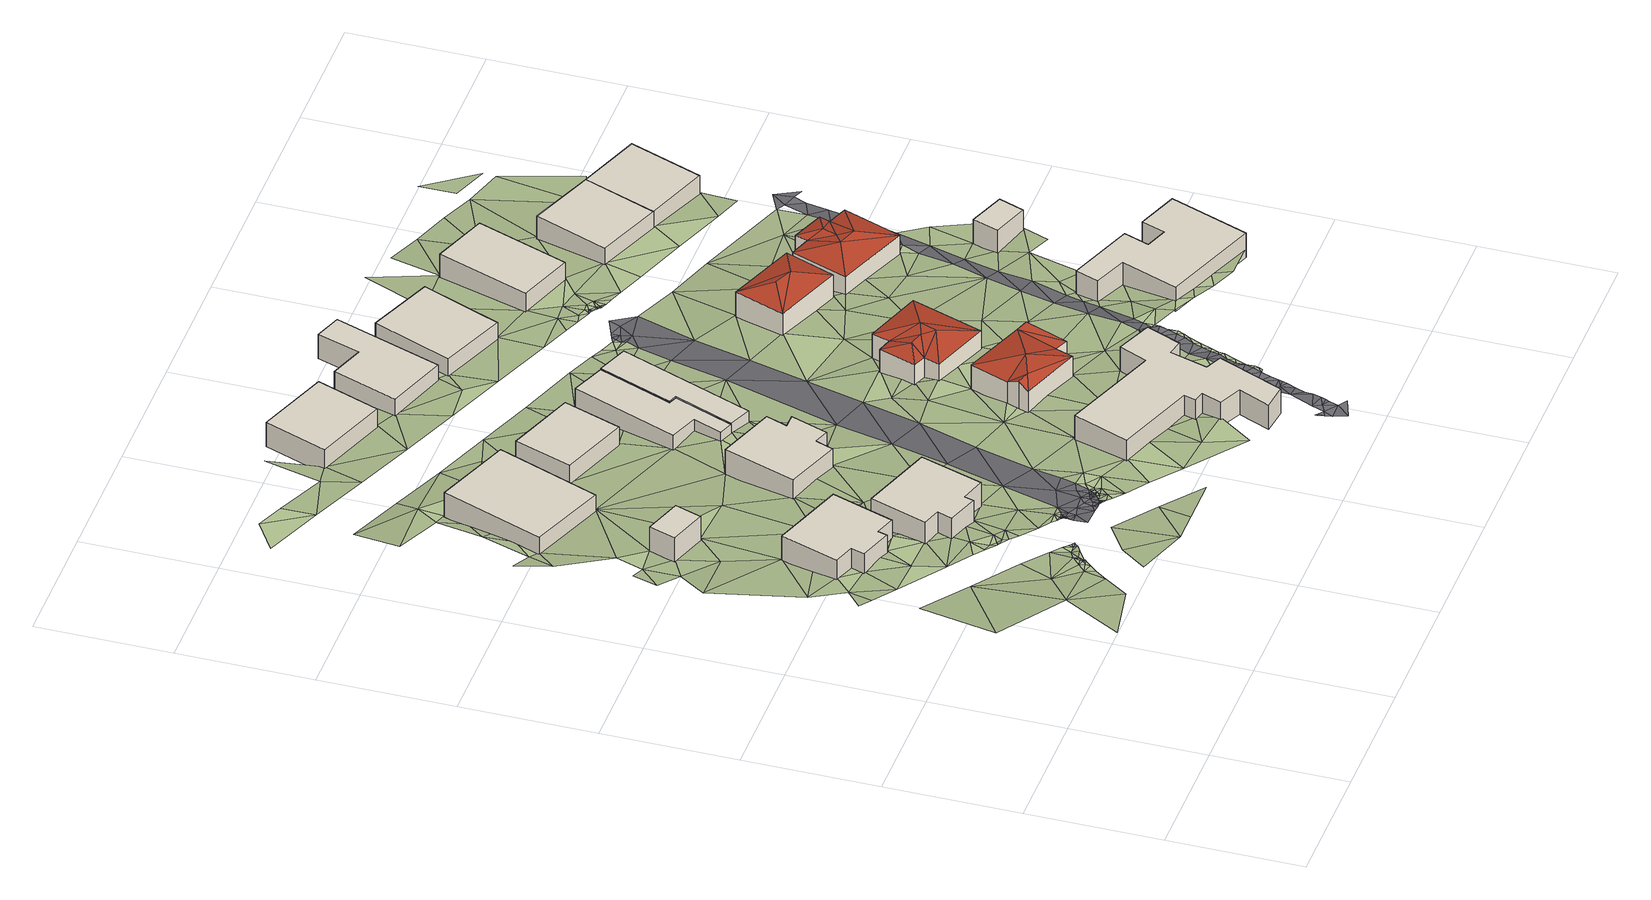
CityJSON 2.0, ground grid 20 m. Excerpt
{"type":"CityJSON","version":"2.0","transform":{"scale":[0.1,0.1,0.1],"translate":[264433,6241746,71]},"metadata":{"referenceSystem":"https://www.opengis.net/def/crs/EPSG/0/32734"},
"CityObjects":{
"building1":{"type":"Building","attributes":{"address":"23 Rhodes Avenue University Estate Cape Town","building":"house","building:levels":1,"building_height":4.1,"roof_height":85.2,"ground_height":80.8,"plus_code":"4FRW3F62+RHX"},"geometry":[{"type":"Solid","lod":"1","boundaries":[[[[0,1,2,3]],[[1,4,5,2]],[[4,6,7,5]],[[6,8,9,7]],[[8,10,11,9]],[[10,12,13,11]],[[12,14,15,13]],[[14,0,3,15]],[[3,2,5,7,9,11,13,15]],[[14,12,10,8,6,4,1,0]]]]}]},
"building2":{"type":"Building","attributes":{"building":"yes","building:levels":1,"building_height":4.1,"roof_height":83.6,"ground_height":79.1,"plus_code":"4FRW3F62+WH8"},"geometry":[{"type":"Solid","lod":"1","boundaries":[[[[16,17,18,19]],[[17,20,21,18]],[[20,22,23,21]],[[22,16,19,23]],[[19,18,21,23]],[[22,20,17,16]]]]}]},
"building3":{"type":"Building","attributes":{"address":"25 Rhodes Avenue University Estate Cape Town","building":"house","building:levels":1,"building_height":4.1,"roof_height":85.7,"ground_height":81.4,"plus_code":"4FRW3F62+RJ5"},"geometry":[{"type":"Solid","lod":"1","boundaries":[[[[24,25,26,27]],[[25,28,29,26]],[[28,30,31,29]],[[30,32,33,31]],[[32,34,35,33]],[[34,36,37,35]],[[36,38,39,37]],[[38,24,27,39]],[[27,26,29,31,33,35,37,39]],[[38,36,34,32,30,28,25,24]]]]}]},
"building4":{"type":"Building","attributes":{"address":"University Estate Cape Town","building":"house","building:levels":1,"building_height":4.1,"roof_height":81.1,"ground_height":76.1,"plus_code":"4FRW3F72+2J2"},"geometry":[{"type":"Solid","lod":"1","boundaries":[[[[40,41,42,43]],[[41,44,45,42]],[[44,46,47,45]],[[46,40,43,47]],[[43,42,45,47]],[[46,44,41,40]]]]}]},
"building5":{"type":"Building","attributes":{"address":"University Estate Cape Town","building":"house","building:levels":1,"building_height":4.1,"roof_height":83.9,"ground_height":78.6,"plus_code":"4FRW3F62+VMM"},"geometry":[{"type":"Solid","lod":"1","boundaries":[[[[48,49,50,51]],[[49,52,53,50]],[[52,54,55,53]],[[54,56,57,55]],[[56,58,59,57]],[[58,60,61,59]],[[60,62,63,61]],[[62,48,51,63]],[[51,50,53,55,57,59,61,63]],[[62,60,58,56,54,52,49,48]]]]}]},
"building6":{"type":"Building","attributes":{"address":"University Estate Cape Town","building":"house","building:levels":1,"building_height":4.1,"roof_height":80.8,"ground_height":75.8,"plus_code":"4FRW3F62+XMV"},"geometry":[{"type":"Solid","lod":"1","boundaries":[[[[64,65,66,67]],[[65,68,69,66]],[[68,70,71,69]],[[70,64,67,71]],[[67,66,69,71]],[[70,68,65,64]]]]}]},
"building7":{"type":"Building","attributes":{"address":"7 Beatty Road University Estate Cape Town","building":"house","building:levels":1,"building_height":4.1,"roof_height":87.1,"ground_height":82.3,"plus_code":"4FRW3F62+PQ7"},"geometry":[{"type":"Solid","lod":"1","boundaries":[[[[72,73,74,75]],[[73,76,77,74]],[[76,78,79,77]],[[78,80,81,79]],[[80,82,83,81]],[[82,84,85,83]],[[84,86,87,85]],[[86,88,89,87]],[[88,90,91,89]],[[90,92,93,91]],[[92,94,95,93]],[[94,96,97,95]],[[96,98,99,97]],[[98,100,101,99]],[[100,102,103,101]],[[102,72,75,103]],[[75,74,77,79,81,83,85,87,89,91,93,95,97,99,101,103]],[[102,100,98,96,94,92,90,88,86,84,82,80,78,76,73,72]]]]}]},
"building8":{"type":"Building","attributes":{"address":"University Estate Cape Town","building":"house","building:levels":1,"building_height":4.1,"roof_height":81,"ground_height":75.7,"plus_code":"4FRW3F62+XPC"},"geometry":[{"type":"Solid","lod":"1","boundaries":[[[[104,105,106,107]],[[105,108,109,106]],[[108,110,111,109]],[[110,112,113,111]],[[112,114,115,113]],[[114,116,117,115]],[[116,118,119,117]],[[118,104,107,119]],[[107,106,109,111,113,115,117,119]],[[118,116,114,112,110,108,105,104]]]]}]},
"building9":{"type":"Building","attributes":{"address":"33 Ritchie Street University Estate Cape Town","building":"house","building:levels":1,"building_height":4.1,"roof_height":77.9,"ground_height":72.8,"plus_code":"4FRW3F72+4M6"},"geometry":[{"type":"Solid","lod":"1","boundaries":[[[[120,121,122,123]],[[121,124,125,122]],[[124,126,127,125]],[[126,120,123,127]],[[123,122,125,127]],[[126,124,121,120]]]]}]},
"building10":{"type":"Building","attributes":{"address":"University Estate Cape Town","building":"house","building:levels":1,"building_height":4.1,"roof_height":80.9,"ground_height":75.9,"plus_code":"4FRW3F62+XPG"},"geometry":[{"type":"Solid","lod":"1","boundaries":[[[[128,129,130,131]],[[129,132,133,130]],[[132,134,135,133]],[[134,136,137,135]],[[136,138,139,137]],[[138,128,131,139]],[[131,130,133,135,137,139]],[[138,136,134,132,129,128]]]]}]},
"building11":{"type":"Building","attributes":{"address":"5 Beatty Road University Estate Cape Town","building":"house","building:levels":1,"building_height":4.1,"roof_height":85.4,"ground_height":80.6,"plus_code":"4FRW3F62+QQW"},"geometry":[{"type":"Solid","lod":"2","boundaries":[[[[140,141,142]],[[140,143,141]],[[141,143,144]],[[144,143,145]],[[144,145,146]],[[146,147,144]],[[144,147,141]],[[141,147,148]],[[141,148,142]],[[142,148,149]],[[142,149,150]],[[151,152,142,150]],[[152,153,140,142]],[[153,154,143,140]],[[154,155,145,143]],[[155,156,146,145]],[[156,157,147,146]],[[157,158,148,147]],[[158,159,149,148]],[[159,151,150,149]],[[159,158,157,156,155,154,153,152,151]]]],"semantics":{"surfaces":[{"type":"RoofSurface"},{"type":"WallSurface"},{"type":"GroundSurface"}],"values":[[0,0,0,0,0,0,0,0,0,0,0,1,1,1,1,1,1,1,1,1,2]]}}]},
"building12":{"type":"Building","attributes":{"address":"3 Beatty Road University Estate Cape Town","building":"house","building:levels":1,"building_height":4.1,"roof_height":83.6,"ground_height":78.9,"plus_code":"4FRW3F62+VQ5"},"geometry":[{"type":"Solid","lod":"2","boundaries":[[[[160,161,162]],[[160,162,163]],[[160,163,164]],[[161,165,162]],[[166,167,168]],[[166,168,169]],[[169,168,170]],[[167,171,168]],[[168,171,170]],[[164,169,160]],[[160,169,170]],[[160,170,161]],[[161,170,171]],[[161,171,165]],[[172,173,164,163]],[[173,174,169,164]],[[174,175,166,169]],[[175,176,167,166]],[[176,177,171,167]],[[177,178,165,171]],[[178,179,162,165]],[[179,172,163,162]],[[179,178,177,176,175,174,173,172]]]],"semantics":{"surfaces":[{"type":"RoofSurface"},{"type":"WallSurface"},{"type":"GroundSurface"}],"values":[[0,0,0,0,0,0,0,0,0,0,0,0,0,0,1,1,1,1,1,1,1,1,2]]}}]},
"building13":{"type":"Building","attributes":{"address":"35 Ritchie Street University Estate Cape Town","building":"house","building:levels":1,"building_height":4.1,"roof_height":77.8,"ground_height":72.4,"plus_code":"4FRW3F72+4P3"},"geometry":[{"type":"Solid","lod":"1","boundaries":[[[[180,181,182,183]],[[181,184,185,182]],[[184,186,187,185]],[[186,188,189,187]],[[188,190,191,189]],[[190,180,183,191]],[[183,182,185,187,189,191]],[[190,188,186,184,181,180]]]]}]},
"building14":{"type":"Building","attributes":{"address":"37 Ritchie Street University Estate Cape Town","building":"house","building:levels":1,"building_height":4.1,"roof_height":78,"ground_height":72.7,"plus_code":"4FRW3F72+3QM"},"geometry":[{"type":"Solid","lod":"1","boundaries":[[[[192,193,194,195]],[[193,196,197,194]],[[196,198,199,197]],[[198,192,195,199]],[[195,194,197,199]],[[198,196,193,192]]]]}]},
"building15":{"type":"Building","attributes":{"address":"1 Beatty Road University Estate Cape Town","building":"house","building:levels":1,"building_height":4.1,"roof_height":81.8,"ground_height":77.1,"plus_code":"4FRW3F62+WRG"},"geometry":[{"type":"Solid","lod":"2","boundaries":[[[[200,201,202]],[[200,202,203]],[[200,203,204]],[[201,205,203]],[[201,203,202]],[[204,203,205]],[[206,207,200,204]],[[207,208,201,200]],[[208,209,205,201]],[[209,206,204,205]],[[209,208,207,206]]]],"semantics":{"surfaces":[{"type":"RoofSurface"},{"type":"WallSurface"},{"type":"GroundSurface"}],"values":[[0,0,0,0,0,0,1,1,1,1,2]]}}]},
"building16":{"type":"Building","attributes":{"address":"4 Haig Road University Estate Cape Town","building":"house","building:levels":1,"building_height":4.1,"roof_height":84.9,"ground_height":79.8,"plus_code":"4FRW3F62+PWV"},"geometry":[{"type":"Solid","lod":"1","boundaries":[[[[210,211,212,213]],[[211,214,215,212]],[[214,216,217,215]],[[216,218,219,217]],[[218,220,221,219]],[[220,222,223,221]],[[222,224,225,223]],[[224,226,227,225]],[[226,228,229,227]],[[228,210,213,229]],[[213,212,215,217,219,221,223,225,227,229]],[[228,226,224,222,220,218,216,214,211,210]]]]}]},
"building17":{"type":"Building","attributes":{"address":"39 Hackney Lane University Estate Cape Town","building":"house","building:levels":1,"building_height":4.1,"roof_height":81.3,"ground_height":76.5,"plus_code":"4FRW3F62+WV4"},"geometry":[{"type":"Solid","lod":"2","boundaries":[[[[230,231,232]],[[232,231,233]],[[232,234,230]],[[233,231,235]],[[234,232,236]],[[237,238,233]],[[237,233,235]],[[233,238,232]],[[232,238,236]],[[239,240,241]],[[240,238,237]],[[240,237,241]],[[239,236,240]],[[240,236,238]],[[242,243,231,230]],[[243,244,235,231]],[[244,245,237,235]],[[245,246,241,237]],[[246,247,239,241]],[[247,248,236,239]],[[248,249,234,236]],[[249,242,230,234]],[[249,248,247,246,245,244,243,242]]]],"semantics":{"surfaces":[{"type":"RoofSurface"},{"type":"WallSurface"},{"type":"GroundSurface"}],"values":[[0,0,0,0,0,0,0,0,0,0,0,0,0,0,1,1,1,1,1,1,1,1,2]]}}]},
"building18":{"type":"Building","attributes":{"address":"39 Ritchie Street University Estate Cape Town","building":"house","building:levels":1,"building_height":4.1,"roof_height":77.8,"ground_height":72.9,"plus_code":"4FRW3F72+3R8"},"geometry":[{"type":"Solid","lod":"1","boundaries":[[[[250,251,252,253]],[[251,254,255,252]],[[254,256,257,255]],[[256,250,253,257]],[[253,252,255,257]],[[256,254,251,250]]]]}]},
"building19":{"type":"Building","attributes":{"building":"garage","building:levels":1,"building_height":4.1,"roof_height":82.5,"ground_height":78,"plus_code":"4FRW3F62+RWP"},"geometry":[{"type":"Solid","lod":"1","boundaries":[[[[258,259,260,261]],[[259,262,263,260]],[[262,264,265,263]],[[264,258,261,265]],[[261,260,263,265]],[[264,262,259,258]]]]}]},
"building20":{"type":"Building","attributes":{"address":"41 Ritchie Street University Estate Cape Town","building":"house","building:levels":1,"building_height":4.1,"roof_height":78.1,"ground_height":73.1,"plus_code":"4FRW3F72+2VQ"},"geometry":[{"type":"Solid","lod":"1","boundaries":[[[[266,267,268,269]],[[267,270,271,268]],[[270,272,273,271]],[[272,266,269,273]],[[269,268,271,273]],[[272,270,267,266]]]]}]},
"building21":{"type":"Building","attributes":{"address":"43 Ritchie Street University Estate Cape Town","building":"house","building:levels":1,"building_height":4.1,"roof_height":78.2,"ground_height":73.1,"plus_code":"4FRW3F72+2WG"},"geometry":[{"type":"Solid","lod":"1","boundaries":[[[[272,274,275,273]],[[274,276,277,275]],[[276,266,269,277]],[[266,272,273,269]],[[273,275,277,269]],[[266,276,274,272]]]]}]},
"terrain1":{"type":"TINRelief","geometry":[{"type":"CompositeSurface","lod":"1","boundaries":[[[278,279,280]],[[279,281,282]],[[282,281,283]],[[284,279,278]],[[285,286,287]],[[279,288,281]],[[284,289,279]],[[285,287,290]],[[279,289,288]],[[285,291,292]],[[290,293,285]],[[289,284,294]],[[288,295,281]],[[288,289,296]],[[291,285,293]],[[297,292,291]],[[298,289,294]],[[292,299,300]],[[289,298,301]],[[289,301,296]],[[290,302,293]],[[296,303,288]],[[290,304,302]],[[305,301,298]],[[306,296,301]],[[307,296,306]],[[292,297,299]],[[301,305,306]],[[293,308,291]],[[296,307,303]],[[305,309,306]],[[303,310,288]],[[295,288,310]],[[311,307,306]],[[312,306,309]],[[311,306,312]],[[303,307,311]],[[313,311,312]],[[303,311,314]],[[314,311,313]],[[293,302,315]],[[300,316,317]],[[313,318,314]],[[319,320,317]],[[319,321,320]],[[314,322,303]],[[323,324,325]],[[316,300,299]],[[310,303,322]],[[322,314,318]],[[326,302,304]],[[315,302,327]],[[304,328,329]],[[322,318,330]],[[310,322,331]],[[317,332,319]],[[322,330,333]],[[327,302,326]],[[333,331,322]],[[332,317,316]],[[329,328,334]],[[335,333,330]],[[336,331,333]],[[329,337,304]],[[338,336,333]],[[326,304,337]],[[338,333,335]],[[334,339,340]],[[334,340,329]],[[335,341,338]],[[342,325,324]],[[340,339,343]],[[339,344,343]],[[345,327,346]],[[16,319,332]],[[347,343,344]],[[344,348,347]],[[319,16,349]],[[326,346,327]],[[340,343,350]],[[329,340,350]],[[299,351,316]],[[352,353,354]],[[350,343,347]],[[355,347,348]],[[316,351,332]],[[356,353,349]],[[355,348,357]],[[347,355,350]],[[326,337,358]],[[346,326,359]],[[337,329,360]],[[353,356,354]],[[360,329,350]],[[357,361,355]],[[362,351,299]],[[342,324,363]],[[359,364,346]],[[365,363,324]],[[355,366,350]],[[350,366,360]],[[354,356,367]],[[368,369,361]],[[359,24,364]],[[370,355,361]],[[371,369,368]],[[371,372,373]],[[372,374,373]],[[374,375,376]],[[373,374,376]],[[375,377,376]],[[373,376,377]],[[369,371,373]],[[378,377,375]],[[378,373,377]],[[379,349,16]],[[380,354,367]],[[378,381,373]],[[366,355,370]],[[370,361,369]],[[24,382,364]],[[373,381,369]],[[356,349,379]],[[369,381,383]],[[383,384,369]],[[362,385,351]],[[370,369,384]],[[386,387,366]],[[367,388,380]],[[379,16,389]],[[390,363,365]],[[370,386,366]],[[391,382,24]],[[385,389,351]],[[392,393,394]],[[395,392,394]],[[396,395,394]],[[391,397,382]],[[398,396,399]],[[396,398,395]],[[397,400,362]],[[395,398,401]],[[399,402,398]],[[401,398,403]],[[403,398,402]],[[380,388,404]],[[403,402,405]],[[402,406,405]],[[407,370,384]],[[408,403,409]],[[409,403,405]],[[406,410,405]],[[400,385,362]],[[404,411,380]],[[412,413,414]],[[408,409,415]],[[386,370,407]],[[405,416,409]],[[417,415,409]],[[417,418,415]],[[409,416,417]],[[379,389,385]],[[391,400,397]],[[391,24,38]],[[419,405,410]],[[413,411,414]],[[418,417,420]],[[416,405,419]],[[417,421,420]],[[421,417,422]],[[419,417,416]],[[423,421,422]],[[422,417,419]],[[423,422,424]],[[425,426,427]],[[424,422,428]],[[419,428,422]],[[428,429,424]],[[411,404,430]],[[431,419,410]],[[429,432,424]],[[431,410,433]],[[407,38,386]],[[431,428,419]],[[428,431,429]],[[414,411,430]],[[429,434,432]],[[400,391,435]],[[434,429,431]],[[412,414,436]],[[434,437,432]],[[438,425,427]],[[433,439,431]],[[48,379,385]],[[400,48,385]],[[440,439,433]],[[38,441,391]],[[442,437,434]],[[439,434,431]],[[443,414,430]],[[38,407,444]],[[435,391,441]],[[445,446,379]],[[427,447,438]],[[448,439,440]],[[442,434,449]],[[434,439,449]],[[450,436,414]],[[451,452,440]],[[448,440,452]],[[443,450,414]],[[444,453,38]],[[445,379,454]],[[379,48,454]],[[447,427,455]],[[38,453,441]],[[64,446,445]],[[46,446,64]],[[456,441,457]],[[458,448,452]],[[459,460,442]],[[459,442,449]],[[461,452,451]],[[462,443,46]],[[441,453,457]],[[443,462,450]],[[48,463,464]],[[447,455,465]],[[458,452,466]],[[464,454,48]],[[466,452,461]],[[454,467,445]],[[462,46,64]],[[468,447,465]],[[455,469,465]],[[466,470,458]],[[471,457,453]],[[472,473,474]],[[475,460,459]],[[476,463,474]],[[476,464,463]],[[466,461,477]],[[478,459,449]],[[457,471,473]],[[479,450,462]],[[478,449,480]],[[462,64,479]],[[464,481,454]],[[473,482,474]],[[454,483,467]],[[482,476,474]],[[473,471,482]],[[478,484,459]],[[485,479,64]],[[486,475,459]],[[459,484,487]],[[488,465,469]],[[485,467,483]],[[478,480,489]],[[459,487,153]],[[459,153,486]],[[486,490,475]],[[491,475,490]],[[489,480,492]],[[485,483,105]],[[493,100,480]],[[488,469,494]],[[495,479,485]],[[496,497,498]],[[499,482,471]],[[494,469,500]],[[497,496,501]],[[100,492,480]],[[490,486,502]],[[503,486,153]],[[105,495,485]],[[504,501,505]],[[482,499,506]],[[504,505,507]],[[503,502,486]],[[508,501,496]],[[491,490,509]],[[510,511,512]],[[513,490,502]],[[511,510,514]],[[515,501,508]],[[514,510,516]],[[501,515,505]],[[506,499,517]],[[518,514,516]],[[488,494,519]],[[503,153,520]],[[503,521,502]],[[513,509,490]],[[522,518,516]],[[509,523,491]],[[522,524,518]],[[525,494,500]],[[519,526,488]],[[527,492,528]],[[524,522,529]],[[530,492,100]],[[531,524,529]],[[532,505,515]],[[105,533,495]],[[153,152,520]],[[499,534,517]],[[535,531,529]],[[533,105,536]],[[530,528,492]],[[535,537,531]],[[100,538,530]],[[539,505,532]],[[500,540,525]],[[505,539,538]],[[537,535,541]],[[541,542,537]],[[494,525,543]],[[173,523,509]],[[519,544,526]],[[542,541,545]],[[530,546,528]],[[545,547,542]],[[509,548,173]],[[547,545,549]],[[499,550,534]],[[551,520,152]],[[138,533,536]],[[552,538,539]],[[549,553,547]],[[538,554,530]],[[555,553,549]],[[534,550,138]],[[525,540,556]],[[553,555,557]],[[554,538,552]],[[525,556,543]],[[523,173,558]],[[559,152,151]],[[557,555,560]],[[551,152,559]],[[561,557,560]],[[562,561,560]],[[563,523,564]],[[562,565,561]],[[546,530,566]],[[554,567,530]],[[533,138,568]],[[151,546,569]],[[565,562,570]],[[543,556,571]],[[523,558,564]],[[572,565,570]],[[573,558,173]],[[571,574,543]],[[559,151,569]],[[575,138,550]],[[559,576,551]],[[577,572,570]],[[566,530,567]],[[578,572,577]],[[568,138,579]],[[580,556,540]],[[569,546,566]],[[577,581,578]],[[138,575,579]],[[582,574,571]],[[569,576,559]],[[576,583,551]],[[558,573,583]],[[574,582,584]],[[585,581,577]],[[540,586,580]],[[579,587,568]],[[581,585,588]],[[577,589,585]],[[590,563,564]],[[575,591,579]],[[563,590,592]],[[587,579,593]],[[594,579,591]],[[584,582,198]],[[593,579,594]],[[588,585,595]],[[596,564,558]],[[597,558,583]],[[585,589,598]],[[566,599,569]],[[593,594,600]],[[601,588,595]],[[198,180,584]],[[602,598,589]],[[569,603,576]],[[598,595,585]],[[596,558,597]],[[595,604,601]],[[604,605,601]],[[586,606,580]],[[599,603,569]],[[607,583,576]],[[602,608,598]],[[606,586,609]],[[597,583,610]],[[611,605,604]],[[612,595,598]],[[608,602,613]],[[605,611,614]],[[612,604,595]],[[615,606,609]],[[590,616,592]],[[597,617,596]],[[607,610,583]],[[607,576,603]],[[606,618,580]],[[592,616,619]],[[610,620,597]],[[621,614,611]],[[622,608,613]],[[615,623,606]],[[623,615,624]],[[597,620,617]],[[625,580,618]],[[626,614,621]],[[622,613,627]],[[628,623,624]],[[606,623,629]],[[630,631,624]],[[624,631,628]],[[631,630,632]],[[611,633,621]],[[631,632,634]],[[628,629,623]],[[629,618,606]],[[634,635,631]],[[634,636,635]],[[616,590,637]],[[617,620,638]],[[636,639,635]],[[640,628,631]],[[641,642,639]],[[633,611,643]],[[642,641,644]],[[645,620,610]],[[642,635,639]],[[644,641,646]],[[638,647,617]],[[631,635,640]],[[644,648,642]],[[642,648,635]],[[646,648,644]],[[628,640,629]],[[648,646,649]],[[648,649,650]],[[635,648,651]],[[640,635,651]],[[651,648,650]],[[652,610,607]],[[652,645,610]],[[653,647,638]],[[654,651,650]],[[647,653,655]],[[629,640,656]],[[627,657,622]],[[640,651,656]],[[621,658,626]],[[654,659,651]],[[660,655,653]],[[643,661,633]],[[618,629,662]],[[658,621,633]],[[656,651,659]],[[626,658,663]],[[607,664,652]],[[625,618,665]],[[660,653,666]],[[662,629,656]],[[643,667,661]],[[668,637,206]],[[666,206,660]],[[616,637,669]],[[670,645,652]],[[206,666,668]],[[671,672,667]],[[659,673,656]],[[671,674,672]],[[637,668,669]],[[664,675,652]],[[667,676,661]],[[677,678,663]],[[658,677,663]],[[679,673,659]],[[665,680,625]],[[666,681,668]],[[662,656,673]],[[652,675,670]],[[681,666,682]],[[676,667,672]],[[678,677,258]],[[683,677,658]],[[684,678,258]],[[670,675,685]],[[683,658,686]],[[687,673,679]],[[668,681,688]],[[688,669,668]],[[670,685,689]],[[689,690,670]],[[691,662,673]],[[688,681,692]],[[258,693,684]],[[684,693,694]],[[246,695,696]],[[246,688,692]],[[691,251,662]],[[697,690,689]],[[698,693,258]],[[673,687,699]],[[665,700,701]],[[690,697,696]],[[700,665,251]],[[696,702,246]],[[669,688,703]],[[688,246,702]],[[696,697,702]],[[704,699,687]],[[705,688,702]],[[703,688,705]],[[700,251,706]],[[707,251,691]],[[704,708,699]],[[706,251,707]],[[691,266,707]],[[709,708,704]],[[707,266,710]],[[711,710,266]],[[712,713,714]]]}]},
"road1":{"type":"Road","attributes":{"highway":"residential","name":"Beatty Road","surface":"asphalt","lanes":2,"width":5.5},"geometry":[{"type":"MultiSurface","lod":"1","boundaries":[[[715,415,418]],[[715,418,716]],[[716,418,420]],[[424,717,423]],[[717,716,421]],[[718,717,424]],[[716,719,715]],[[720,721,722]],[[723,724,725]],[[491,453,475]],[[523,499,471]],[[726,593,600]],[[727,728,729]],[[491,471,453]],[[619,730,592]],[[731,732,733]],[[475,453,444]],[[727,726,728]],[[432,718,424]],[[721,720,392]],[[523,471,491]],[[407,460,444]],[[715,408,415]],[[732,734,735]],[[731,733,736]],[[737,724,723]],[[737,723,738]],[[738,739,737]],[[721,392,395]],[[378,375,738]],[[723,725,734]],[[736,721,731]],[[722,721,736]],[[401,403,740]],[[395,401,721]],[[741,403,408]],[[721,740,731]],[[734,742,735]],[[725,742,734]],[[723,734,743]],[[739,738,375]],[[723,378,738]],[[381,378,723]],[[717,719,716]],[[721,401,740]],[[715,719,741]],[[408,715,741]],[[420,421,716]],[[717,421,423]],[[740,403,741]],[[381,743,383]],[[432,437,744]],[[743,734,745]],[[740,741,746]],[[723,743,381]],[[731,745,732]],[[746,731,740]],[[600,594,728]],[[499,563,550]],[[460,407,442]],[[747,719,717]],[[744,384,747]],[[745,731,746]],[[384,383,743]],[[728,726,600]],[[575,592,730]],[[729,730,619]],[[594,730,728]],[[744,747,718]],[[718,432,744]],[[719,747,741]],[[734,732,745]],[[730,594,591]],[[727,729,748]],[[747,746,741]],[[717,718,747]],[[744,442,407]],[[745,747,384]],[[591,575,730]],[[592,575,550]],[[747,745,746]],[[384,743,745]],[[730,729,728]],[[619,748,729]],[[442,744,437]],[[407,384,744]],[[550,563,592]],[[475,444,460]],[[563,499,523]]]}]},
"road2":{"type":"Road","attributes":{"highway":"service","name":"Hackney Lane","surface":"asphalt","lanes":1,"width":2.2},"geometry":[{"type":"MultiSurface","lod":"1","boundaries":[[[749,750,751]],[[752,753,754]],[[754,753,755]],[[756,753,752]],[[599,614,626]],[[601,567,588]],[[703,757,758]],[[758,759,760]],[[759,758,757]],[[705,702,761]],[[511,498,762]],[[603,599,626]],[[603,663,607]],[[763,753,764]],[[553,532,547]],[[689,694,765]],[[766,757,705]],[[601,566,567]],[[511,496,498]],[[767,768,769]],[[553,539,532]],[[689,765,697]],[[678,607,663]],[[566,605,599]],[[578,554,572]],[[770,767,771]],[[537,515,531]],[[664,678,684]],[[567,554,581]],[[772,773,768]],[[496,518,508]],[[770,768,767]],[[771,774,770]],[[508,518,524]],[[496,511,514]],[[539,561,552]],[[532,515,542]],[[768,773,769]],[[755,775,754]],[[776,777,763]],[[763,777,772]],[[762,498,778]],[[775,755,751]],[[772,777,773]],[[498,779,778]],[[751,750,775]],[[763,764,776]],[[552,572,554]],[[588,567,581]],[[508,531,515]],[[539,553,557]],[[779,770,778]],[[772,755,763]],[[753,763,755]],[[778,770,774]],[[770,779,768]],[[552,561,565]],[[547,532,542]],[[614,599,605]],[[531,508,524]],[[572,552,565]],[[581,554,578]],[[542,515,537]],[[518,496,514]],[[561,539,557]],[[702,765,761]],[[766,705,761]],[[694,685,684]],[[765,702,697]],[[757,766,759]],[[663,603,626]],[[684,675,664]],[[607,678,664]],[[675,684,685]],[[605,566,601]],[[685,694,689]]]}]}
},
"vertices":[
[127,644,98],[96,557,98],[96,557,139],[127,644,139],[128,546,98],[128,546,139],[121,526,98],[121,526,139],[171,509,98],[171,509,139],[175,523,98],[175,523,139],[205,513,98],[205,513,139],[237,606,98],[237,606,139],
[114,827,81],[100,787,81],[100,787,122],[114,827,122],[157,768,81],[157,768,122],[171,808,81],[171,808,122],
[235,552,104],[206,466,104],[206,466,145],[235,552,145],[233,457,104],[233,457,145],[225,435,104],[225,435,145],[273,419,104],[273,419,145],[277,433,104],[277,433,145],[314,421,104],[314,421,145],[345,515,104],[345,515,145],
[143,1126,51],[85,974,51],[85,974,92],[143,1126,92],[199,930,51],[199,930,92],[258,1083,51],[258,1083,92],
[317,784,76],[279,676,76],[279,676,117],[317,784,117],[362,646,76],[362,646,117],[372,673,76],[372,673,117],[395,665,76],[395,665,117],[415,721,76],[415,721,117],[393,721,76],[393,721,117],[405,753,76],[405,753,117],
[286,1070,48],[255,984,48],[255,984,89],[286,1070,89],[358,947,48],[358,947,89],[389,1033,48],[389,1033,89],
[485,343,113],[452,259,113],[452,259,154],[485,343,154],[572,216,113],[572,216,154],[567,198,113],[567,198,154],[583,194,113],[583,194,154],[572,164,113],[572,164,154],[606,148,113],[606,148,154],[585,100,113],[585,100,154],[625,96,113],[625,96,154],[667,195,113],[667,195,154],[642,206,113],[642,206,154],[659,262,113],[659,262,154],[682,257,113],[682,257,154],[704,309,113],[704,309,154],[650,331,113],[650,331,154],[631,289,113],[631,289,154],
[475,1010,47],[424,1030,47],[424,1030,88],[475,1010,88],[363,872,47],[363,872,88],[406,856,47],[406,856,88],[389,813,47],[389,813,88],[410,805,47],[410,805,88],[445,894,47],[445,894,88],[432,899,47],[432,899,88],
[372,1376,18],[263,1416,18],[263,1416,59],[372,1376,59],[228,1322,18],[228,1322,59],[337,1282,18],[337,1282,59],
[475,1010,49],[432,899,49],[432,899,90],[475,1010,90],[445,894,49],[445,894,90],[410,805,49],[410,805,90],[444,791,49],[444,791,90],[522,992,49],[522,992,90],
[573,517,137],[602,449,150],[667,482,137],[551,459,137],[563,435,147],[544,441,147],[539,426,137],[632,392,137],[641,418,137],[662,410,137],[687,475,137],[687,475,96],[667,482,96],[573,517,96],[551,459,96],[544,441,96],[539,426,96],[632,392,96],[641,418,96],[662,410,96],
[648,613,133],[639,587,133],[671,534,120],[709,642,120],[621,672,120],[582,565,120],[590,652,120],[571,596,120],[605,611,130],[612,645,120],[626,605,130],[590,589,120],[709,642,79],[621,672,79],[612,645,79],[590,652,79],[571,596,79],[590,589,79],[582,565,79],[671,534,79],
[518,1396,14],[478,1410,14],[478,1410,55],[518,1396,55],[456,1346,14],[456,1346,55],[405,1364,14],[405,1364,55],[370,1267,14],[370,1267,55],[461,1235,14],[461,1235,55],
[474,1225,17],[572,1186,17],[572,1186,58],[474,1225,58],[620,1304,17],[620,1304,58],[522,1343,17],[522,1343,58],
[678,883,102],[650,808,102],[699,833,115],[728,821,115],[783,844,102],[754,769,102],[783,844,61],[678,883,61],[650,808,61],[754,769,61],
[977,256,88],[1021,374,88],[1021,374,129],[977,256,129],[959,397,88],[959,397,129],[946,362,88],[946,362,129],[913,374,88],[913,374,129],[927,412,88],[927,412,129],[827,449,88],[827,449,129],[814,414,88],[814,414,129],[864,395,88],[864,395,129],[832,310,88],[832,310,129],
[763,754,96],[874,713,96],[819,779,109],[848,769,109],[794,839,96],[906,801,96],[825,828,96],[875,812,96],[836,790,106],[831,847,96],[845,812,106],[881,828,96],[763,754,55],[874,713,55],[906,801,55],[875,812,55],[881,828,55],[831,847,55],[825,828,55],[794,839,55],
[726,1139,19],[776,1276,19],[776,1276,60],[726,1139,60],[693,1306,19],[693,1306,60],[643,1169,19],[643,1169,60],
[919,623,70],[905,584,70],[905,584,111],[919,623,111],[959,565,70],[959,565,111],[973,603,70],[973,603,111],
[910,1168,21],[811,1206,21],[811,1206,62],[910,1168,62],[769,1097,21],[769,1097,62],[868,1059,21],[868,1059,62],
[964,1024,21],[964,1024,62],[1005,1133,21],[1005,1133,62],
[139,162,141],[105,235,139],[41,143,150],[123,376,117],[7,303,138],[57,427,115],[173,201,133],[69,531,110],[39,508,114],[56,495,114],[161,274,125],[184,235,130],[90,470,114],[96,557,110],[46,582,107],[121,526,109],[190,220,130],[189,326,119],[196,246,130],[109,594,105],[199,230,130],[127,644,99],[27,724,96],[200,238,130],[146,467,114],[209,258,130],[156,420,116],[207,239,130],[205,243,130],[206,247,130],[128,546,109],[209,241,130],[223,296,121],[210,247,130],[211,243,126],[213,244,126],[217,253,126],[152,516,114],[112,726,88],[67,768,85],[232,256,126],[71,823,82],[37,792,86],[50,830,84],[231,268,121],[210,159,136],[288,132,137],[246,200,130],[206,466,112],[171,509,112],[190,394,118],[218,407,117],[241,262,126],[238,283,121],[100,787,85],[243,269,121],[206,382,118],[250,268,121],[245,276,121],[225,435,114],[249,273,121],[223,369,117],[218,379,117],[253,270,121],[297,232,124],[227,372,117],[225,368,117],[175,523,107],[205,513,112],[233,366,119],[236,358,119],[85,864,82],[243,381,117],[157,768,85],[39,996,72],[51,943,74],[72,984,66],[257,369,117],[85,974,66],[248,347,119],[233,457,114],[219,504,109],[254,425,114],[271,327,120],[200,619,98],[358,184,126],[218,550,104],[341,134,133],[273,419,111],[99,1011,66],[286,314,122],[305,315,122],[312,368,112],[293,307,122],[297,304,122],[300,306,122],[299,302,122],[301,301,122],[300,302,122],[302,303,122],[304,303,122],[199,930,67],[99,1058,64],[307,305,122],[231,587,100],[314,309,121],[326,317,118],[238,763,84],[314,421,108],[277,433,111],[114,1048,62],[171,808,84],[419,136,126],[285,578,97],[347,264,123],[346,263,123],[347,262,123],[349,265,123],[348,262,123],[237,606,100],[351,263,123],[350,260,123],[279,676,88],[351,266,121],[354,257,123],[355,269,121],[129,1089,57],[369,260,122],[362,251,122],[361,406,109],[364,274,119],[368,271,119],[378,238,122],[126,1132,52],[78,1234,43],[50,1160,60],[148,1165,52],[366,276,119],[372,271,119],[373,276,119],[368,278,119],[383,273,119],[370,280,119],[372,283,119],[377,281,119],[374,285,119],[375,288,119],[65,1363,41],[17,1332,41],[108,1296,41],[381,283,119],[386,297,119],[143,1126,52],[409,281,119],[384,310,119],[409,214,124],[409,307,119],[325,660,91],[165,1200,41],[393,333,116],[107,1346,41],[452,259,123],[453,179,124],[362,646,89],[410,379,109],[218,1098,51],[396,495,101],[255,984,61],[228,1006,61],[189,1316,35],[497,243,124],[485,343,116],[252,1167,38],[536,112,127],[513,172,127],[431,584,90],[363,872,66],[200,1261,38],[372,673,86],[395,665,89],[535,229,122],[503,448,105],[446,470,99],[572,164,128],[291,1120,40],[367,766,76],[389,813,76],[228,1322,30],[567,198,124],[358,947,61],[222,1405,26],[291,1225,36],[572,216,124],[465,673,78],[393,721,81],[415,721,78],[405,753,81],[482,561,93],[410,805,76],[583,194,124],[539,426,104],[339,1133,39],[558,316,118],[406,856,72],[444,791,73],[394,951,59],[544,441,104],[389,1033,50],[532,565,95],[551,459,104],[337,1282,31],[576,412,108],[538,618,83],[517,652,83],[632,392,106],[631,289,116],[370,1267,30],[425,1099,40],[682,172,120],[646,145,125],[672,145,121],[535,851,63],[382,1190,36],[667,195,120],[571,596,90],[582,565,96],[642,206,123],[682,257,120],[464,842,67],[659,262,120],[693,199,120],[590,652,85],[704,152,121],[695,145,121],[701,146,121],[577,615,90],[701,159,121],[703,226,120],[706,158,121],[483,892,64],[706,172,120],[391,1326,26],[620,552,94],[590,589,90],[711,171,116],[553,743,72],[711,186,116],[441,1195,36],[372,1376,20],[641,418,103],[662,410,104],[718,189,116],[699,368,104],[716,200,116],[713,253,115],[512,1065,43],[503,942,58],[726,208,116],[475,1010,51],[722,213,116],[704,309,118],[724,280,117],[473,1154,37],[729,217,115],[727,227,115],[461,1235,32],[405,1364,26],[733,227,115],[673,438,100],[732,241,115],[612,645,85],[740,245,115],[570,940,51],[671,534,92],[734,307,117],[737,254,115],[745,335,114],[748,264,115],[474,1225,32],[743,268,117],[660,724,71],[688,507,96],[751,273,117],[748,282,117],[755,282,117],[588,834,62],[650,808,69],[753,295,117],[776,416,101],[755,362,114],[555,1048,43],[743,490,94],[763,301,110],[489,1262,32],[758,309,117],[659,659,85],[475,1275,25],[590,992,46],[732,552,90],[770,320,108],[764,323,108],[582,1022,41],[572,1186,33],[769,336,108],[504,1299,25],[709,642,84],[490,1315,25],[804,330,108],[565,1119,36],[577,1040,41],[774,350,108],[807,303,110],[678,883,63],[598,1011,46],[624,924,50],[599,1032,41],[601,1020,41],[824,370,97],[717,783,67],[723,742,71],[832,310,109],[797,470,92],[605,1029,41],[795,405,101],[843,287,109],[818,524,85],[814,414,97],[806,432,96],[635,1121,35],[839,579,79],[868,296,106],[610,1101,37],[762,693,75],[827,449,93],[864,395,94],[880,271,106],[816,459,93],[633,1092,37],[732,989,40],[754,769,67],[643,1169,32],[660,1015,44],[763,754,69],[846,479,90],[905,283,106],[647,1095,37],[656,1083,37],[620,1304,23],[837,514,90],[916,255,108],[661,1091,37],[664,1123,34],[659,1082,37],[663,1086,37],[662,1080,37],[874,456,91],[665,1078,37],[672,1078,37],[667,1076,37],[745,858,67],[770,773,65],[670,1074,37],[673,1092,37],[672,1071,37],[672,1073,37],[877,430,91],[673,1071,37],[800,740,69],[675,1070,37],[762,788,65],[676,1075,37],[677,1069,37],[682,1067,37],[683,1086,37],[822,686,71],[780,802,65],[692,1063,38],[769,807,65],[695,1116,34],[977,256,105],[905,540,84],[712,1056,38],[776,826,61],[911,442,88],[726,1139,34],[858,569,79],[860,633,76],[693,1306,24],[794,839,61],[927,412,92],[803,872,58],[804,963,42],[874,713,67],[913,374,92],[959,397,92],[769,1097,38],[946,362,98],[880,687,67],[949,428,88],[905,584,76],[879,623,72],[753,1041,38],[676,1406,10],[831,847,57],[825,828,57],[959,565,81],[900,678,67],[891,714,67],[944,526,81],[833,1012,39],[890,882,47],[901,741,63],[892,764,63],[811,1206,27],[863,835,55],[941,692,67],[921,733,62],[875,812,59],[906,801,59],[922,796,55],[973,603,72],[868,1059,38],[783,1366,7],[730,1386,9],[936,831,49],[948,910,42],[913,982,39],[949,867,42],[836,1345,10],[889,1325,8],[964,1024,34],[954,968,39],[943,1305,12],[970,1186,20],[949,1326,8],[901,1402,4],[896,1346,8],
[363,279,119],[366,282,119],[369,286,119],[368,303,119],[362,283,119],[345,264,123],[346,267,121],[344,264,123],[304,299,122],[301,296,122],[300,291,122],[608,1036,41],[617,1040,40],[617,1027,40],[636,1033,40],[616,1009,44],[340,272,121],[327,265,123],[337,264,123],[314,287,121],[298,266,124],[342,264,123],[301,298,122],[303,300,122],[301,300,122],[349,274,121],[354,280,121],[300,286,122],[315,298,121],[365,331,116],[329,291,121],[343,285,121],[353,293,121],[644,1051,40],
[619,45,126],[618,42,126],[622,42,126],[629,2,127],[648,22,126],[623,22,126],[630,36,126],[662,14,126],[964,904,40],[984,927,38],[985,897,40],[1000,891,40],[963,842,46],[690,131,121],[643,43,126],[653,36,126],[942,787,55],[977,878,40],[674,90,122],[651,90,127],[669,77,122],[671,111,122],[680,104,122],[637,55,126],[664,63,125],[682,111,122],[620,32,126],[656,42,126],[659,49,126],[685,118,121],[661,118,121]
]}
